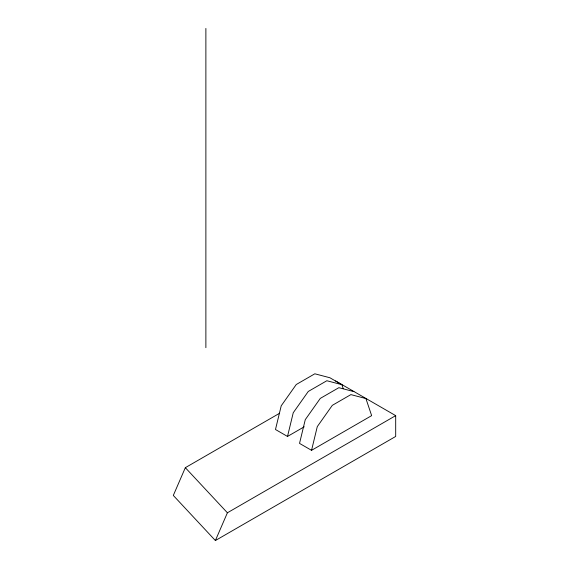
<?xml version="1.0" encoding="UTF-8"?>
<svg xmlns="http://www.w3.org/2000/svg" width="569" height="569" viewBox="0 0 569 569"><rect width="100%" height="100%" fill="white"/><g stroke="black" fill="none" stroke-linecap="round" stroke-linejoin="round"><path stroke-width="0.85" d="M341.869 384.672L329.849 377.731L314.821 373.797L296.25 384.523L281.221 405.804L275.481 429.51L287.509 436.451L293.241 412.745L308.27 391.465L326.841 380.739L341.869 384.672L343.235 388.741M311.549 450.335L317.282 426.622L332.31 405.341L350.881 394.616L365.91 398.549L371.649 415.633L311.549 450.335L299.529 443.393L305.261 419.68L320.29 398.4L338.861 387.681L353.89 391.607M279.628 413.243L185.33 467.682L173.31 495.443L215.381 540.55L395.69 436.451L395.69 415.633L335.589 380.931M215.381 540.55L227.401 512.79L395.69 415.633M287.509 436.451L304.244 426.786M185.33 467.682L227.401 512.79M205.878 28.45L205.878 347.687"/></g></svg>
